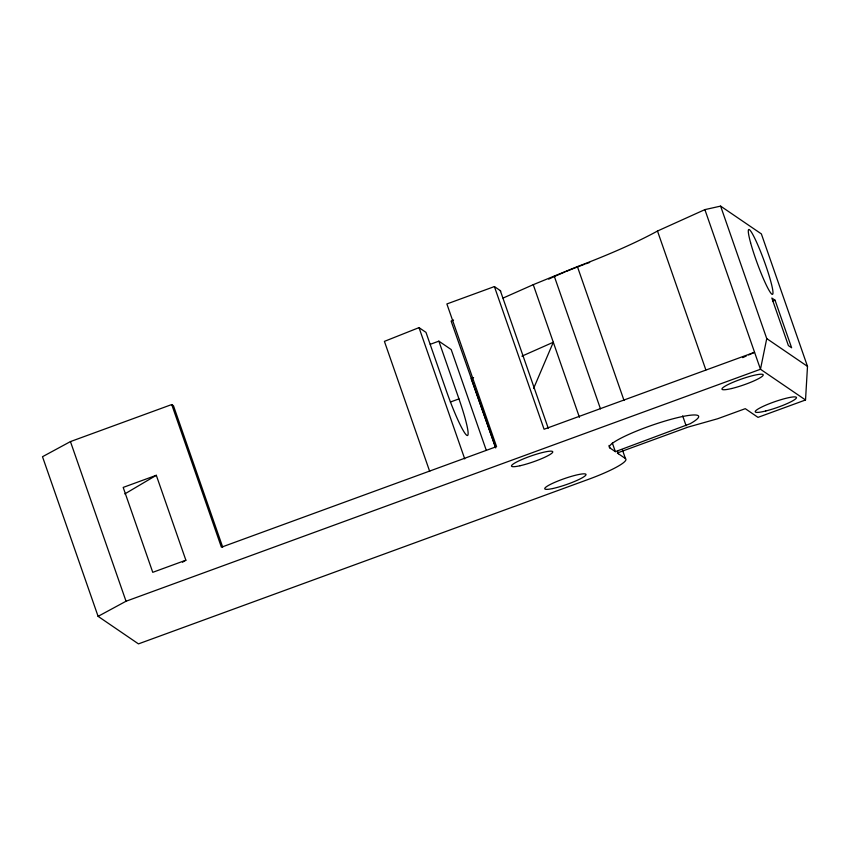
<?xml version="1.0" encoding="UTF-8"?>
<svg xmlns="http://www.w3.org/2000/svg" width="850" height="850" viewBox="0 0 850 850"><rect width="100%" height="100%" fill="white"/><g stroke="black" fill="none" stroke-linecap="round" stroke-linejoin="round"><path stroke-width="1.27" d="M222.7 547.145L173.464 405.737L171.721 404.558L70.444 441.586L42.5 456.716L98.101 616.356L138.454 643.886L588.264 479.421A47.249 6.821 -19.2 0 0 625.419 458.533L617.291 452.986L688.054 427.104L717.74 418.721L745.28 408.669L757.998 417.361L805.524 399.978L807.5 366.382L761.366 233.909L720.609 206.114L704.884 209.621L657.486 231.03A148.325 21.409 -19.2 0 1 577.405 266.592L533.247 284.676L503.062 298.063M720.609 206.114L766.742 338.587L760.474 369.261L126.034 601.237L98.101 616.356M533.566 388.524L553.297 342.252L521.9 356.171M124.812 493.914L156.304 475.299L185.874 560.214L182.495 562.211M609.864 447.918L615.357 451.658L690.136 423.736A47.249 6.821 -19.2 0 0 664.445 421.217A47.249 6.821 -19.2 0 0 609.864 447.918L609.004 445.432M742.709 357.627L746.268 356.022M748.638 354.96L754.566 352.283L544.074 429.239L494.402 286.578L446.877 303.96L496.559 446.611L221.404 547.209L171.721 404.558M453.539 320.004L451.127 321.077L495.678 447.929M473.588 377.581L471.176 378.654L495.486 447.164M430.259 344.303L438.855 341.158L458.968 398.894A43.616 4.59 69.9 0 1 466.724 435.274A43.616 4.59 69.9 0 1 446.101 390.118L425.988 332.382L419.018 327.622L384.413 341.371L429.696 471.399M156.304 475.299L123.186 487.411L152.756 572.326L185.874 560.214M450.362 402.039L458.968 398.894M772.565 301.134L775.051 300.231L791.616 347.777L788.396 345.589L771.843 298.031L775.051 300.231M766.742 338.587L807.5 366.382M805.524 399.978L760.474 369.261L704.884 209.621M494.402 286.578L500.31 290.604L548.239 428.251M438.855 341.158L451.191 349.562L486.296 450.351M657.486 231.03L705.861 369.931M682.667 415.862L686.12 425.786M577.405 266.592L624.038 400.488M622.466 450.033L625.419 458.533M617.61 451.35L618.449 453.772M554.285 276.229L600.482 408.882M612.329 442.978L615.357 451.658M533.247 284.676L579.445 417.329M419.018 327.622L464.737 458.915M70.444 441.586L126.034 601.237M548.686 279.14A83.598 12.07 -19.2 0 1 565.037 271.926M566.281 271.416A83.598 12.07 -19.2 0 1 584.811 264.201M586.075 263.734A83.598 12.07 -19.2 0 1 589.666 262.438M500.31 290.604A25.447 3.676 -19.2 0 1 500.469 291.561M750.593 242.749A34.531 3.634 69.9 0 0 771.864 294.164A34.531 3.634 69.9 0 0 759.422 248.763A34.531 3.634 69.9 0 0 750.593 242.749M552.659 488.548A21.813 3.145 -19.2 0 0 585.809 475.129A21.813 3.145 -19.2 0 0 557.706 481.121A21.813 3.145 -19.2 0 0 552.659 488.548M520.009 465.747A21.813 3.145 -19.2 0 0 552.649 452.306A21.813 3.145 -19.2 0 0 523.759 458.734A21.813 3.145 -19.2 0 0 520.009 465.747M765.744 410.986A21.813 3.145 -19.2 0 0 796.482 397.598A21.813 3.145 -19.2 0 0 765.361 405.354A21.813 3.145 -19.2 0 0 765.744 410.986M731.691 388.514A21.813 3.145 -19.2 0 0 763.226 375.084A21.813 3.145 -19.2 0 0 732.923 382.33A21.813 3.145 -19.2 0 0 731.691 388.514"/></g></svg>
